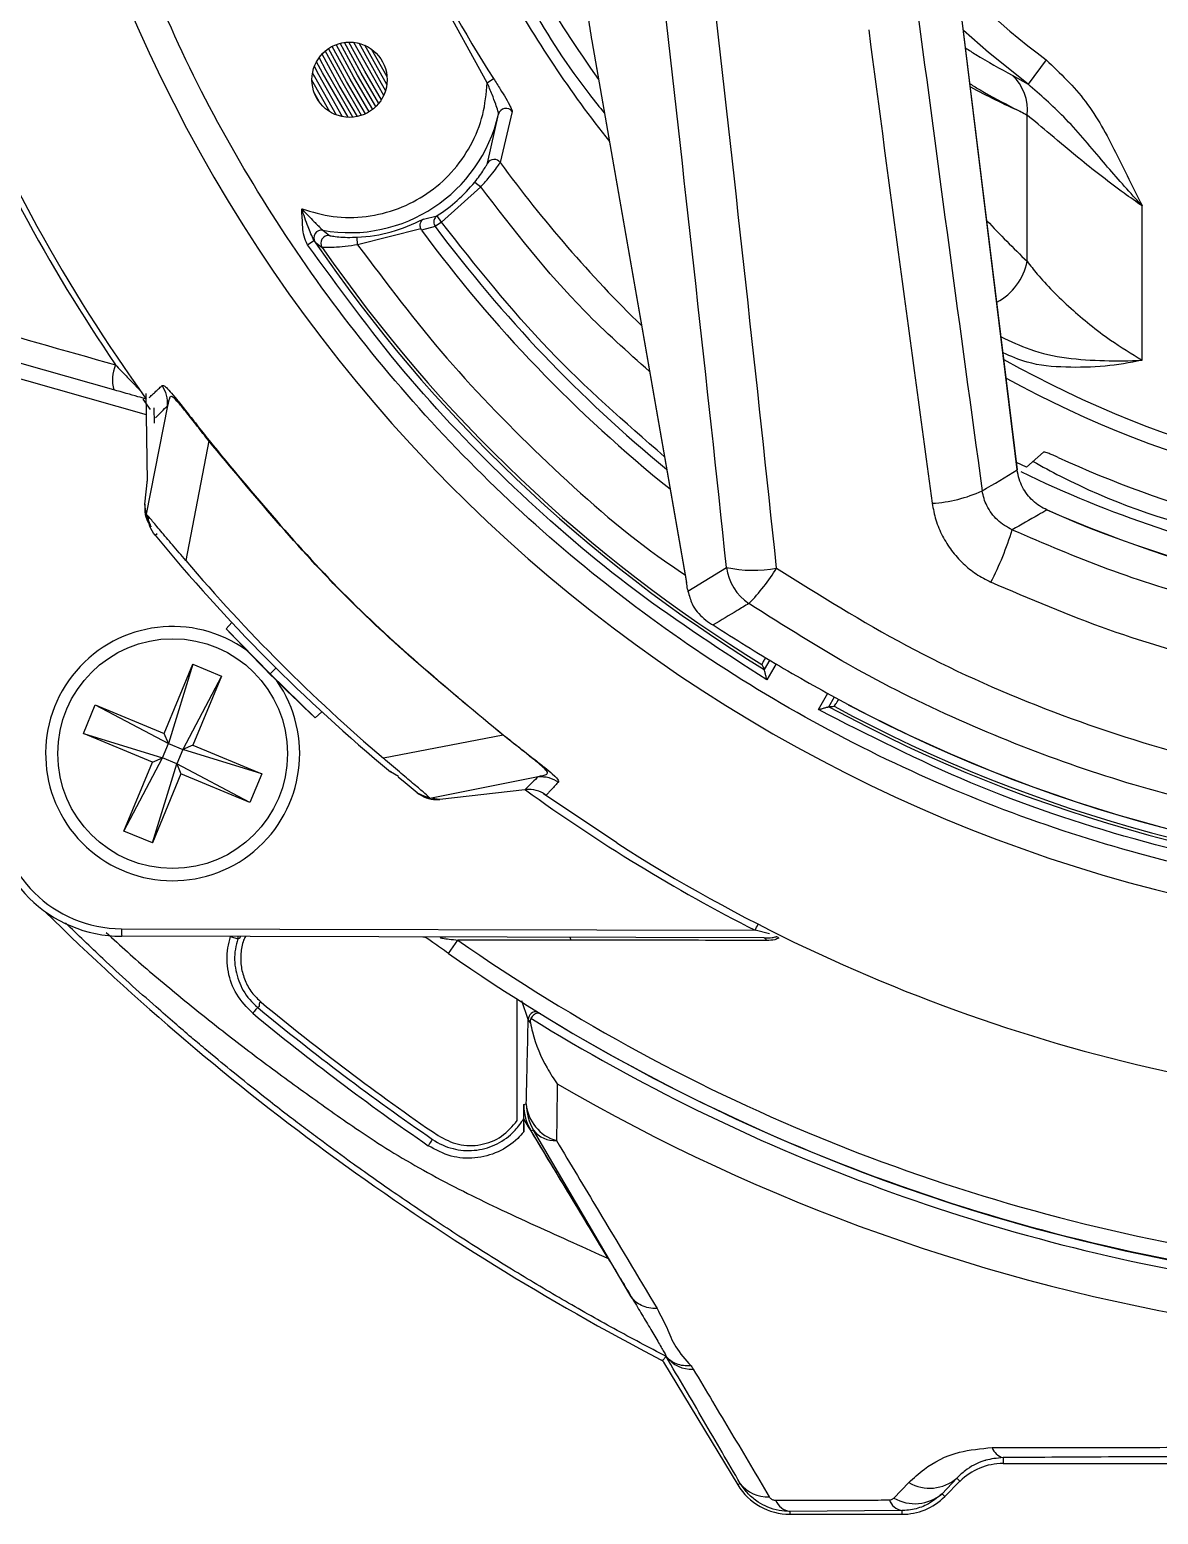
# Model space of a CAD drawing. Extents: x 6 to 134, y 3 to 97.
# Drawn here: x 125.885 to 128.106, y 37.375 to 40.295 of the extents above; entities that cross this region are included whole.
import ezdxf

# ---------------------------------------------------------------- set-up
doc = ezdxf.new("R2010")
doc.units = 0
doc.header["$MEASUREMENT"] = 0
doc.layers.add('OBJECT', color=7, linetype='CONTINUOUS')

msp = doc.modelspace()

# ---------------------------------------------------------------- linework, layer by layer
at = {"layer": 'OBJECT'}
for p, q in [((126.785, 40.1907), (126.6255, 40.4809)), ((127.828, 39.429), (127.7142, 40.356)), ((127.8284, 39.4291), (127.7146, 40.3561)), ((126.991, 40.2732), (127.1772, 39.2075)), ((126.991, 40.2727), (126.991, 40.2732)), ((126.991, 40.2727), (127.1772, 39.2069)), ((126.588, 40.2022), (126.5571, 40.2568)), ((127.8851, 40.2354), (127.8492, 40.1876)), ((126.4752, 40.1336), (126.4402, 40.1954)), ((126.785, 40.1907), (126.7975, 40.1988)), ((127.8182, 40.2053), (127.8492, 40.1876)), ((126.4551, 40.1521), (126.4457, 40.1686)), ((126.7859, 40.0327), (126.8073, 40.1288)), ((126.8342, 40.1339), (126.8107, 40.0338)), ((127.8473, 39.8393), (127.8473, 40.1269)), ((126.7722, 39.9856), (126.6949, 39.9165)), ((126.7606, 39.9951), (126.7722, 39.9856)), ((128.0739, 39.6447), (128.0739, 39.9482)), ((126.6595, 39.9225), (126.6868, 39.9291)), ((126.6949, 39.9165), (126.6868, 39.9291)), ((126.4616, 39.9004), (126.4746, 39.8901)), ((126.6543, 39.9031), (126.5301, 39.8718)), ((126.6558, 39.9007), (126.6543, 39.9031)), ((126.6829, 39.9076), (126.6558, 39.9007)), ((126.6949, 39.9165), (126.6829, 39.9076)), ((126.4317, 39.872), (126.4441, 39.8804)), ((126.4466, 39.8772), (126.4604, 39.8667)), ((126.5301, 39.8718), (126.5293, 39.8868)), ((126.0503, 39.5865), (125.1798, 39.8324)), ((126.1148, 39.5375), (125.8086, 39.6241)), ((126.1075, 39.568), (126.122, 39.548)), ((126.1167, 39.4068), (126.1141, 39.5795)), ((126.1561, 39.5553), (126.1137, 39.3422)), ((126.1294, 39.5512), (126.1298, 39.5212)), ((126.2372, 39.4863), (126.1919, 39.2507)), ((127.8461, 39.4344), (127.8798, 39.464)), ((127.8461, 39.4344), (127.8266, 39.4439)), ((127.828, 39.429), (127.8284, 39.4291)), ((126.1111, 39.3616), (126.1167, 39.4105)), ((126.1137, 39.3422), (126.1111, 39.3616)), ((126.1314, 39.3006), (126.1356, 39.304)), ((127.1801, 39.1903), (127.2559, 39.237)), ((127.1772, 39.2069), (127.1772, 39.2075)), ((127.1794, 39.1947), (127.1801, 39.1903)), ((126.2828, 39.1286), (126.2715, 39.1166)), ((126.358, 39.0279), (126.2715, 39.1166)), ((126.1496, 38.9109), (126.2059, 39.0467)), ((126.2059, 39.0467), (126.1578, 38.891)), ((126.2059, 39.0467), (126.2622, 39.0233)), ((127.3409, 39.0552), (127.3302, 39.0367)), ((127.3536, 39.0473), (127.3355, 39.0159)), ((126.2622, 39.0233), (126.186, 38.8793)), ((126.2622, 39.0233), (126.2059, 38.8875)), ((126.3696, 39.0395), (126.358, 39.0279)), ((126.4468, 38.9414), (126.358, 39.0279)), ((127.3302, 39.0367), (127.3302, 39.0367)), ((127.4366, 38.9575), (127.4554, 38.99)), ((125.9904, 38.9108), (126.0138, 38.9672)), ((126.0138, 38.9672), (126.1496, 38.9109)), ((126.0138, 38.9672), (126.1578, 38.891)), ((127.4573, 38.9633), (127.4685, 38.9827)), ((127.4573, 38.9633), (127.4573, 38.9633)), ((126.4468, 38.9414), (126.4595, 38.9534)), ((125.9904, 38.9108), (126.1461, 38.8628)), ((126.1262, 38.8545), (125.9904, 38.9108)), ((126.1578, 38.891), (126.1496, 38.9109)), ((126.8164, 38.9071), (126.5808, 38.8618)), ((126.8164, 38.9071), (126.8169, 38.9076)), ((126.1461, 38.8628), (126.1578, 38.891)), ((126.1578, 38.891), (126.186, 38.8793)), ((126.186, 38.8793), (126.1743, 38.8511)), ((126.2059, 38.8875), (126.186, 38.8793)), ((126.3417, 38.8312), (126.186, 38.8793)), ((126.2059, 38.8875), (126.3417, 38.8312)), ((126.0699, 38.7187), (126.1461, 38.8628)), ((126.0699, 38.7187), (126.1262, 38.8545)), ((126.1262, 38.8545), (126.1461, 38.8628)), ((126.1262, 38.6954), (126.1743, 38.8511)), ((126.1743, 38.8511), (126.1461, 38.8628)), ((126.1743, 38.8511), (126.1825, 38.8312)), ((126.3183, 38.7749), (126.1743, 38.8511)), ((126.1825, 38.8312), (126.1262, 38.6954)), ((126.3183, 38.7749), (126.1825, 38.8312)), ((126.3417, 38.8312), (126.3183, 38.7749)), ((126.5946, 38.835), (126.5961, 38.8368)), ((126.6105, 38.8258), (126.5946, 38.835)), ((126.6723, 38.7836), (126.8854, 38.826)), ((126.8854, 38.826), (126.8854, 38.826)), ((126.6917, 38.781), (126.6723, 38.7836)), ((126.8594, 38.8001), (126.6917, 38.781)), ((127.0399, 38.6955), (126.896, 38.7922)), ((126.1262, 38.6954), (126.0699, 38.7187)), ((126.0657, 38.5266), (127.3122, 38.5235)), ((127.3406, 38.5163), (127.3122, 38.5235)), ((127.3298, 38.5086), (126.0659, 38.5118)), ((126.2799, 38.5111), (126.2786, 38.5112)), ((126.2799, 38.5111), (126.2942, 38.5065)), ((126.2993, 38.5112), (126.2986, 38.5086)), ((126.7089, 38.478), (126.7273, 38.5043)), ((126.95, 38.504), (126.9483, 38.5096)), ((126.8443, 38.1493), (126.8443, 38.3878)), ((126.8657, 38.3483), (126.8535, 38.3847)), ((126.87, 38.3415), (126.8657, 38.3483)), ((126.8569, 38.1807), (126.862, 38.1821)), ((126.8569, 38.1268), (126.8569, 38.1807)), ((126.8764, 38.1304), (126.8713, 38.1289)), ((127.023, 37.8783), (126.8713, 38.1289)), ((127.0685, 37.8029), (126.8764, 38.1304)), ((127.1322, 37.6738), (127.2781, 37.4327)), ((127.1375, 37.6851), (127.1374, 37.685)), ((127.8, 37.4863), (127.8, 37.4748)), ((127.8, 37.4748), (128.1882, 37.4748)), ((127.283, 37.4356), (127.2781, 37.4327)), ((127.5852, 37.4068), (127.6145, 37.4371)), ((127.7091, 37.4458), (127.6801, 37.4154)), ((127.6855, 37.41), (127.7152, 37.4397)), ((127.7091, 37.4458), (127.7152, 37.4397)), ((127.6801, 37.4154), (127.6855, 37.41)), ((127.6006, 37.3823), (127.3808, 37.3804)), ((127.3808, 37.3804), (127.3808, 37.3748)), ((127.6006, 37.3823), (127.6006, 37.3748)), ((127.3808, 37.3748), (127.6006, 37.3748))]:
    msp.add_line(p, q, dxfattribs=at)
at = {"layer": 'OBJECT', "flags": 128}
for points in [[(126.5661, 40.1437), (126.53, 40.2055), (126.4956, 40.2681)], [(126.5718, 40.15), (126.5371, 40.2095), (126.5041, 40.2698)], [(126.5768, 40.1571), (126.544, 40.2134), (126.5127, 40.2705)], [(126.5816, 40.1658), (126.5703, 40.185), (126.5226, 40.27)], [(126.5852, 40.1756), (126.5773, 40.1891), (126.5329, 40.2681)], [(127.8492, 40.1876), (127.7713, 40.2499), (127.7223, 40.2931)], [(126.5207, 40.1228), (126.4684, 40.2141), (126.4544, 40.24)], [(126.5296, 40.1241), (126.494, 40.1851), (126.4601, 40.2469)], [(126.538, 40.1264), (126.5014, 40.1893), (126.4664, 40.253)], [(126.5455, 40.1294), (126.5083, 40.1932), (126.4728, 40.2578)], [(126.5529, 40.1334), (126.5155, 40.1973), (126.48, 40.2621)], [(126.5597, 40.1382), (126.5228, 40.2014), (126.4876, 40.2656)], [(126.5876, 40.1872), (126.5841, 40.1931), (126.544, 40.2642)], [(126.4886, 40.1271), (126.4461, 40.2019), (126.4415, 40.2103)], [(126.5006, 40.1238), (126.4537, 40.206), (126.4449, 40.2223)], [(126.5112, 40.1226), (126.4611, 40.2101), (126.4493, 40.232)], [(126.6472, 38.7939), (126.6233, 38.8133), (126.6096, 38.8247)], [(126.2942, 38.5065), (126.2948, 38.5097), (126.2949, 38.5112)], [(127.1374, 37.685), (127.1301, 37.6772), (127.1299, 37.677)]]:
    msp.add_lwpolyline(points, dxfattribs=at)
at = {"layer": 'OBJECT'}
for centre, radius in [((126.5142, 40.1965), 0.074), ((126.1661, 38.871), 0.226)]:
    msp.add_circle(centre, radius, dxfattribs=at)
for centre, radius, start, end in [((128.8466, 41.5165), 1.6018, 207.069, 233.1104), ((128.8466, 41.5165), 3.0068, 199.6027, 266.1975), ((128.8466, 41.5165), 2.4363, 205.1561, 212.7431), ((128.8466, 41.5165), 2.3227, 209.1742, 218.37), ((128.8466, 41.5165), 2.2663, 209.9739, 215.6145), ((128.8406, 41.5323), 3.36, 202.0262, 215.7677), ((128.8406, 41.5323), 3.3711, 202.2246, 214.2407), ((127.7572, 40.138), 0.0908, 352.9658, 47.8323), ((126.5142, 40.1965), 0.3008, 259.9202, 346.9959), ((126.8219, 40.1251), 0.0151, 35.4445, 165.8619), ((126.7987, 40.0248), 0.015, 36.4433, 148.2679), ((128.8466, 41.5165), 2.5186, 216.0659, 225.7382), ((126.5142, 40.1965), 0.3182, 302.8321, 320.735), ((126.5142, 40.1965), 0.3101, 272.7893, 297.9305), ((126.459, 39.8856), 0.015, 80.0239, 214.2268), ((126.4727, 39.8752), 0.015, 82.7284, 214.5594), ((128.8466, 41.5165), 2.7223, 216.4098, 231.3094), ((128.8466, 41.5165), 2.6963, 216.6338, 230.6807), ((128.8466, 41.5165), 2.9067, 214.2537, 238.5533), ((128.8466, 41.5165), 2.901, 214.6589, 238.3816), ((127.734, 39.861), 0.1154, 297.8574, 349.1829), ((126.1217, 39.606), 0.0741, 156.5759, 195.3118), ((128.8466, 41.5165), 2.1425, 240.8117, 299.1554), ((128.8466, 41.5165), 2.1724, 241.3863, 298.5815), ((128.8466, 41.5165), 2.2663, 245.5443, 254.5252), ((128.8466, 41.5165), 2.3227, 244.1813, 258.4514), ((127.6438, 39.6415), 0.2786, 273.4645, 294.4556), ((128.8461, 41.517), 2.3696, 246.1107, 293.8893), ((128.8461, 41.517), 2.3693, 246.1107, 293.8893), ((127.1964, 39.5037), 0.6508, 332.9786, 342.8135), ((128.8406, 41.5323), 3.51, 219.4808, 230.2163), ((128.8466, 41.5165), 3.4902, 220.4808, 229.5192), ((127.3078, 39.4862), 0.2545, 258.2405, 280.5611), ((127.3559, 39.25), 0.1008, 187.4099, 236.2556), ((127.021, 39.4404), 0.3911, 315.4921, 328.4973), ((126.1661, 38.871), 0.25, 54.3437, 34.9014), ((128.8466, 41.5165), 3.52, 222.9828, 227.0172), ((128.8466, 41.5165), 2.9067, 241.4467, 294.6952), ((128.8466, 41.5165), 2.901, 241.6184, 294.5249), ((128.8461, 41.517), 2.8855, 242.0886, 297.9114), ((128.8461, 41.517), 2.8851, 242.0886, 297.9114), ((128.8408, 41.5325), 3.375, 234.0652, 243.0691), ((126.0665, 38.7718), 0.26, 180.8575, 269.8575), ((126.0663, 38.7716), 0.245, 180.8575, 269.8575), ((128.8466, 41.5165), 3.35, 237.3612, 266.4858), ((129.4373, 42.1288), 5.014, 225.3694, 242.5581), ((126.3647, 38.5222), 0.299, 179.1536, 181.9931), ((126.0773, 39.1528), 1.386, 332.9971, 333.5517), ((126.6585, 38.4953), 0.015, 54.302, 89.8575), ((128.8406, 41.5323), 3.6926, 235.0879, 261.1341), ((127.3283, 38.5023), 0.00651, 11.779, 77.1503), ((127.3478, 38.4946), 0.0174, 51.7406, 69.8606), ((128.8406, 41.5323), 3.7247, 235.0879, 261.0804), ((129.4373, 42.1288), 4.8733, 230.4385, 235.5095), ((129.4373, 42.1288), 4.861, 230.4273, 235.5617), ((129.4373, 42.1288), 4.8883, 230.4386, 235.5094), ((126.8808, 38.3482), 0.015, 76.8947, 179.9044), ((128.8473, 41.5388), 3.7511, 238.2098, 260.9632), ((128.8473, 41.5388), 3.7337, 238.8331, 260.9913), ((128.8473, 41.5388), 3.8351, 239.8814, 260.8304), ((126.9439, 38.1889), 0.0823, 184.7473, 254.0643), ((126.962, 38.1821), 0.1, 180.0049, 211.1851), ((126.918, 38.162), 0.0523, 217.293, 273.6537), ((127.1862, 37.721), 0.0606, 216.4514, 273.9735), ((127.8071, 37.5152), 0.0297, 197.6469, 256.2221), ((127.8, 37.3548), 0.12, 90, 135), ((127.3349, 37.4736), 0.0643, 216.2037, 274.6746), ((127.6556, 37.509), 0.0828, 240.2821, 310.2256), ((127.3808, 37.4948), 0.12, 211.19, 270), ((127.6265, 37.4787), 0.083, 240.1206, 310.2186), ((127.6006, 37.4948), 0.12, 270, 315), ((127.3869, 37.4173), 0.0374, 203.422, 260.5705), ((127.6072, 37.4147), 0.033, 200.6142, 258.5541)]:
    msp.add_arc(centre, radius, start, end, dxfattribs=at)
for centre, major_axis, ratio, start_param, end_param in [((124.8587, 41.5049), (-2.1536, 17.275), 0.121842, 4.565556, 4.630005), ((124.9572, 41.517), (-2.1532, 17.375), 0.121162, 4.565731, 4.630179), ((129.617, 41.5291), (-2.1536, 17.275), 0.121842, 1.624136, 1.679863), ((127.0236, 40.4628), (-0.0611, 0.4899), 0.121842, 1.844586, 1.952845), ((129.5185, 41.517), (-2.1532, 17.375), 0.121162, 1.626169, 1.680037), ((128.5027, 41.5165), (1.5813, 0), 0.964711, 4.206103, 4.276697), ((128.6336, 41.5165), (1.6185, 0), 0.982242, 4.196653, 4.205118), ((129.5844, 41.5165), (2.4576, 0), 0.964711, 3.880809, 3.927407), ((123.0526, 40.8056), (6.3338, 0.7777), 0.437652, 5.494762, 5.511116), ((127.1432, 39.0102), (-0.0636, 0.5099), 0.121842, 5.067389, 5.094438), ((131.9172, 39.7437), (4.6065, -2.6595), 0.745432, 3.961915, 3.96411), ((125.776, 43.2893), (4.6065, -2.6595), 0.745432, 5.460668, 5.462863), ((126.9569, 38.1807), (-0.0963, -0.0269), 0.999836, 6.011044, 6.555327)]:
    msp.add_ellipse(centre, major_axis=major_axis, ratio=ratio, start_param=start_param, end_param=end_param, dxfattribs=at)
for points, knots in [([(128.6444, 38.5762), (128.554, 38.5849), (128.3718, 38.6023), (128.1009, 38.661), (127.8318, 38.7446), (127.5683, 38.8558), (127.3143, 38.9934), (127.0741, 39.156), (126.851, 39.3413), (126.648, 39.5469), (126.4677, 39.7688), (126.3124, 40.0039), (126.1805, 40.2477), (126.1129, 40.4179), (126.0794, 40.5023)], [0, 0, 0, 0, 0.080292, 0.161895, 0.244722, 0.329339, 0.414466, 0.5, 0.585539, 0.670666, 0.755278, 0.83811, 0.919711, 1, 1, 1, 1]), ([(126.8489, 40.3843), (126.8562, 40.3705), (126.8962, 40.2945), (126.9522, 40.2092), (127.0061, 40.1426), (127.0158, 40.1306)], [0, 0, 0, 0, 0.153616, 0.848057, 1, 1, 1, 1]), ([(127.7265, 40.2589), (127.7331, 40.2546), (127.7634, 40.2348), (127.7941, 40.2182), (127.8182, 40.2053)], [0, 0, 0, 0, 0.215984, 1, 1, 1, 1]), ([(127.8851, 40.2354), (127.9124, 40.2094), (127.9678, 40.1564), (128.0224, 40.0535), (128.0563, 39.9835), (128.0738, 39.9484), (128.0739, 39.9482)], [0, 0, 0, 0, 0.324519, 0.659805, 0.9981, 1, 1, 1, 1]), ([(126.4201, 39.9426), (126.4405, 39.9366), (126.4818, 39.9244), (126.5473, 39.9253), (126.6106, 39.9407), (126.6679, 39.9705), (126.7168, 40.0129), (126.7543, 40.066), (126.7792, 40.1267), (126.7831, 40.1696), (126.785, 40.1907)], [0, 0, 0, 0, 0.123212, 0.25, 0.376788, 0.5, 0.623212, 0.75, 0.876788, 1, 1, 1, 1]), ([(126.8073, 40.1288), (126.8073, 40.1296), (126.8072, 40.1311), (126.8056, 40.1374), (126.8015, 40.1496), (126.7942, 40.1687), (126.7882, 40.183), (126.785, 40.1907)], [0, 0, 0, 0, 0.0838423, 0.1762833, 0.3959498, 0.6703908, 1, 1, 1, 1]), ([(126.7975, 40.1988), (126.8019, 40.1919), (126.8103, 40.1787), (126.822, 40.1595), (126.8298, 40.1455), (126.8337, 40.1369), (126.834, 40.1349), (126.8342, 40.1339)], [0, 0, 0, 0, 0.263721, 0.49995, 0.749358, 0.878444, 1, 1, 1, 1]), ([(127.7352, 40.1883), (127.7418, 40.1843), (127.7706, 40.167), (127.8035, 40.1496), (127.8303, 40.136), (127.8348, 40.1338), (127.8354, 40.1335)], [0, 0, 0, 0, 0.197982, 0.867547, 0.982921, 1, 1, 1, 1]), ([(128.0739, 39.9482), (128.0737, 39.9483), (128.0727, 39.9494), (128.0682, 39.9544), (128.0411, 39.9843), (127.9902, 40.0421), (127.925, 40.1217), (127.8732, 40.1668), (127.8492, 40.1876)], [0, 0, 0, 0, 0.002191, 0.013463, 0.059638, 0.364667, 0.706177, 1, 1, 1, 1]), ([(128.0739, 39.9482), (128.0619, 39.9566), (128.0203, 39.9857), (127.9573, 40.0346), (127.8908, 40.0912), (127.8617, 40.1151), (127.8473, 40.1269)], [0, 0, 0, 0, 0.130798, 0.454343, 0.731133, 1, 1, 1, 1]), ([(126.7606, 39.9951), (126.7639, 39.9993), (126.7706, 40.0078), (126.7785, 40.0195), (126.7841, 40.029), (126.7853, 40.0315), (126.7859, 40.0327)], [0, 0, 0, 0, 0.24542, 0.493404, 0.744954, 1, 1, 1, 1]), ([(126.7722, 39.9856), (126.7771, 39.9911), (126.787, 40.0021), (126.7993, 40.0175), (126.808, 40.0294), (126.8099, 40.0324), (126.8107, 40.0338)], [0, 0, 0, 0, 0.250073, 0.500204, 0.76641, 1, 1, 1, 1]), ([(127.1046, 39.6225), (127.0609, 39.6615), (126.938, 39.771), (126.8372, 39.9015), (126.7722, 39.9856)], [0, 0, 0, 0, 0.355359, 1, 1, 1, 1]), ([(126.4201, 39.9426), (126.4284, 39.9339), (126.4392, 39.9226), (126.4512, 39.9104), (126.4566, 39.905), (126.4604, 39.9013), (126.4612, 39.9007), (126.4616, 39.9004)], [0, 0, 0, 0, 0.498602, 0.652225, 0.784215, 0.897963, 1, 1, 1, 1]), ([(126.4441, 39.8804), (126.4401, 39.8892), (126.4315, 39.9087), (126.4241, 39.9306), (126.4201, 39.9426)], [0, 0, 0, 0, 0.453168, 1, 1, 1, 1]), ([(126.4317, 39.872), (126.429, 39.8774), (126.4236, 39.8884), (126.4216, 39.9127), (126.4207, 39.9306), (126.4201, 39.9426)], [0, 0, 0, 0, 0.2503944, 0.5002407, 1, 1, 1, 1]), ([(126.6595, 39.9225), (126.6582, 39.9216), (126.6558, 39.9199), (126.6536, 39.9161), (126.6527, 39.9123), (126.6527, 39.9091), (126.6531, 39.906), (126.6539, 39.9041), (126.6543, 39.9031)], [0, 0, 0, 0, 0.2497502, 0.4994869, 0.6405633, 0.7693883, 0.8881974, 1, 1, 1, 1]), ([(126.6868, 39.9291), (126.6856, 39.9283), (126.6835, 39.9266), (126.6814, 39.9233), (126.6802, 39.9199), (126.68, 39.9176), (126.68, 39.9165)], [0, 0, 0, 0, 0.281769, 0.54231, 0.781678, 1, 1, 1, 1]), ([(126.4746, 39.8901), (126.475, 39.89), (126.4758, 39.8897), (126.4814, 39.8887), (126.4926, 39.8873), (126.51, 39.8862), (126.5229, 39.8866), (126.5293, 39.8868)], [0, 0, 0, 0, 0.12294, 0.250709, 0.499993, 0.749771, 1, 1, 1, 1]), ([(126.68, 39.9165), (126.6801, 39.9149), (126.6804, 39.9117), (126.6821, 39.909), (126.6829, 39.9076)], [0, 0, 0, 0, 0.4991366, 1, 1, 1, 1]), ([(127.1339, 39.4549), (127.056, 39.5229), (126.8953, 39.6631), (126.763, 39.8304), (126.6949, 39.9165)], [0, 0, 0, 0, 0.484831, 1, 1, 1, 1]), ([(125.182, 39.8837), (125.2197, 39.873), (125.4082, 39.8194), (125.6985, 39.7367), (125.9519, 39.6645), (126.0538, 39.6355)], [0, 0, 0, 0, 0.130061, 0.650321, 1, 1, 1, 1]), ([(127.3355, 39.0159), (127.2479, 39.0726), (127.0723, 39.1862), (126.8341, 39.3917), (126.616, 39.6184), (126.493, 39.7876), (126.4317, 39.872)], [0, 0, 0, 0, 0.249278, 0.5, 0.750722, 1, 1, 1, 1]), ([(126.4466, 39.8772), (126.4464, 39.8774), (126.446, 39.8778), (126.4447, 39.8795), (126.4441, 39.8804)], [0, 0, 0, 0, 0.493473, 1, 1, 1, 1]), ([(126.5301, 39.8718), (126.5218, 39.8705), (126.5052, 39.868), (126.4828, 39.8664), (126.4685, 39.8662), (126.4617, 39.8664), (126.4608, 39.8666), (126.4604, 39.8667)], [0, 0, 0, 0, 0.250202, 0.499864, 0.749127, 0.878116, 1, 1, 1, 1]), ([(126.5301, 39.8718), (126.587, 39.7962), (126.701, 39.6445), (126.9013, 39.4419), (127.0598, 39.3003), (127.1564, 39.235), (127.1744, 39.2228)], [0, 0, 0, 0, 0.308707, 0.618967, 0.929227, 1, 1, 1, 1]), ([(127.8473, 39.8393), (127.8537, 39.8311), (127.8756, 39.8029), (127.9291, 39.7485), (128.0016, 39.6892), (128.0528, 39.6577), (128.0739, 39.6447)], [0, 0, 0, 0, 0.139376, 0.476221, 0.783717, 1, 1, 1, 1]), ([(127.7962, 39.691), (127.8149, 39.6821), (127.8782, 39.6519), (127.9748, 39.6431), (128.0489, 39.6434), (128.0736, 39.6447), (128.0739, 39.6447)], [0, 0, 0, 0, 0.2181887, 0.7401495, 0.9975472, 1, 1, 1, 1]), ([(128.0739, 39.6447), (128.0737, 39.6447), (128.0495, 39.6396), (127.9996, 39.6314), (127.9239, 39.6298), (127.8547, 39.6354), (127.8156, 39.6526), (127.8001, 39.6595)], [0, 0, 0, 0, 0.00238, 0.265375, 0.542175, 0.818508, 1, 1, 1, 1]), ([(126.0538, 39.6355), (126.0607, 39.6283), (126.0707, 39.6178), (126.0828, 39.6053), (126.0894, 39.5985), (126.0939, 39.5939), (126.0969, 39.5908), (126.0991, 39.5885), (126.1006, 39.587), (126.1016, 39.5861), (126.1019, 39.5857), (126.102, 39.5856), (126.102, 39.5856)], [0, 0, 0, 0, 0.413759, 0.60004, 0.726739, 0.813254, 0.872706, 0.913967, 0.957169, 0.974585, 0.992204, 1, 1, 1, 1]), ([(126.1143, 39.5684), (126.109, 39.5699), (126.0903, 39.5751), (126.0669, 39.5818), (126.0503, 39.5865)], [0, 0, 0, 0, 0.2882693, 1, 1, 1, 1]), ([(126.1201, 39.5715), (126.1201, 39.5715), (126.1204, 39.5718), (126.1222, 39.5735), (126.1258, 39.5768), (126.1312, 39.5818), (126.1377, 39.5879), (126.1428, 39.5927), (126.1452, 39.595)], [0, 0, 0, 0, 0.02813, 0.222507, 0.416872, 0.635074, 0.82945, 1, 1, 1, 1]), ([(126.1452, 39.595), (126.1458, 39.5953), (126.1471, 39.5959), (126.1513, 39.5934), (126.1593, 39.5855), (126.173, 39.5692), (126.1912, 39.5463), (126.2133, 39.5181), (126.2296, 39.4972), (126.2377, 39.4867)], [0, 0, 0, 0, 0.175155, 0.335953, 0.499736, 0.628069, 0.749937, 0.875049, 1, 1, 1, 1]), ([(126.1561, 39.5553), (126.1561, 39.5624), (126.1559, 39.5766), (126.1488, 39.5889), (126.1452, 39.595)], [0, 0, 0, 0, 0.500003, 1, 1, 1, 1]), ([(126.2372, 39.4863), (126.2295, 39.4961), (126.2142, 39.5158), (126.1934, 39.5422), (126.1768, 39.5624), (126.1659, 39.5738), (126.1612, 39.5741), (126.1591, 39.5682), (126.1577, 39.5624), (126.1567, 39.5581), (126.1563, 39.5562), (126.1561, 39.5553)], [0, 0, 0, 0, 0.123067, 0.246585, 0.369053, 0.491537, 0.630311, 0.772463, 0.899411, 0.955665, 1, 1, 1, 1]), ([(126.1321, 39.5312), (126.133, 39.5321), (126.1352, 39.5343), (126.1484, 39.5476), (126.1561, 39.5553)], [0, 0, 0, 0, 0.415889, 1, 1, 1, 1]), ([(126.2372, 39.4863), (126.2373, 39.4864), (126.2376, 39.4866), (126.2377, 39.4867), (126.2377, 39.4867)], [0, 0, 0, 0, 0.499996, 1, 1, 1, 1]), ([(126.8164, 38.9071), (126.7109, 38.9946), (126.4998, 39.1696), (126.3248, 39.3807), (126.2372, 39.4863)], [0, 0, 0, 0, 0.4997785, 1, 1, 1, 1]), ([(126.2377, 39.4867), (126.3253, 39.3812), (126.5003, 39.1702), (126.7113, 38.9951), (126.8169, 38.9076)], [0, 0, 0, 0, 0.500003, 1, 1, 1, 1]), ([(127.9084, 39.4536), (127.9067, 39.4543), (127.9019, 39.4565), (127.8943, 39.4597), (127.8868, 39.4625), (127.8815, 39.4642), (127.8804, 39.4641), (127.8798, 39.464)], [0, 0, 0, 0, 0.119375, 0.340233, 0.560698, 0.78033, 1, 1, 1, 1]), ([(127.8865, 39.3504), (127.8816, 39.3528), (127.8715, 39.3578), (127.8584, 39.3683), (127.8471, 39.3807), (127.838, 39.3951), (127.8311, 39.4114), (127.829, 39.4231), (127.828, 39.429)], [0, 0, 0, 0, 0.160966, 0.326606, 0.487302, 0.652756, 0.823513, 1, 1, 1, 1]), ([(127.859, 39.4457), (127.8769, 39.4359), (127.9907, 39.3739), (128.1395, 39.3208), (128.2723, 39.2945), (128.2979, 39.2894)], [0, 0, 0, 0, 0.130941, 0.832249, 1, 1, 1, 1]), ([(127.6606, 39.3634), (127.6626, 39.3524), (127.6668, 39.3301), (127.6801, 39.2988), (127.6982, 39.2697), (127.7207, 39.2447), (127.7468, 39.2234), (127.7663, 39.2132), (127.7762, 39.208)], [0, 0, 0, 0, 0.166073, 0.33698, 0.503046, 0.673897, 0.834779, 1, 1, 1, 1]), ([(127.8182, 39.3114), (127.813, 39.314), (127.8025, 39.3193), (127.7888, 39.3303), (127.777, 39.3435), (127.7683, 39.3578), (127.7621, 39.3727), (127.7601, 39.3828), (127.7591, 39.3879)], [0, 0, 0, 0, 0.171612, 0.348158, 0.519786, 0.696551, 0.84646, 1, 1, 1, 1]), ([(126.1111, 39.3616), (126.111, 39.3548), (126.1108, 39.3413), (126.1172, 39.3262), (126.1226, 39.319), (126.124, 39.3171)], [0, 0, 0, 0, 0.425022, 0.850044, 1, 1, 1, 1]), ([(126.1919, 39.2507), (126.1831, 39.2611), (126.1653, 39.2819), (126.1416, 39.3102), (126.124, 39.331), (126.1152, 39.3411), (126.1141, 39.3419), (126.1137, 39.3422)], [0, 0, 0, 0, 0.217936, 0.435233, 0.661573, 0.868603, 1, 1, 1, 1]), ([(126.1137, 39.3422), (126.1146, 39.3394), (126.1165, 39.3339), (126.1193, 39.3271), (126.1215, 39.3223), (126.1223, 39.3207), (126.1225, 39.3202)], [0, 0, 0, 0, 0.293625, 0.576953, 0.867432, 1, 1, 1, 1]), ([(126.1314, 39.3006), (126.1276, 39.3062), (126.1199, 39.3175), (126.1185, 39.331), (126.1178, 39.3378)], [0, 0, 0, 0, 0.500404, 1, 1, 1, 1]), ([(127.8865, 39.3504), (127.8809, 39.3471), (127.8581, 39.334), (127.8354, 39.3211), (127.8182, 39.3114)], [0, 0, 0, 0, 0.247158, 1, 1, 1, 1]), ([(127.8182, 39.3114), (127.8802, 39.2847), (128.0047, 39.2313), (128.2008, 39.1703), (128.4032, 39.1242), (128.6086, 39.0958), (128.8142, 39.0847), (129.0195, 39.0905), (129.2261, 39.1136), (129.4395, 39.1564), (129.6576, 39.2194), (129.8017, 39.2806), (129.874, 39.3114)], [0, 0, 0, 0, 0.095577, 0.191815, 0.290141, 0.38919, 0.484768, 0.581013, 0.679359, 0.77843, 0.888705, 1, 1, 1, 1]), ([(127.3545, 39.236), (127.4385, 39.1832), (127.6068, 39.0775), (127.8796, 38.9554), (128.1633, 38.8619), (128.4565, 38.8021), (128.7545, 38.7749), (129.0527, 38.781), (129.3468, 38.821), (129.6336, 38.8926), (129.895, 38.9897), (130.1308, 39.1043), (130.2688, 39.1921), (130.3378, 39.236)], [0, 0, 0, 0, 0.094108, 0.188508, 0.282606, 0.376776, 0.471253, 0.56542, 0.658464, 0.751806, 0.844857, 0.922428, 1, 1, 1, 1]), ([(127.1801, 39.1903), (127.1825, 39.1818), (127.1885, 39.1602), (127.2063, 39.1398), (127.222, 39.1284), (127.2284, 39.1247), (127.2294, 39.1242), (127.2295, 39.1241)], [0, 0, 0, 0, 0.291275, 0.731777, 0.961023, 0.995992, 1, 1, 1, 1]), ([(129.916, 39.208), (129.8516, 39.1802), (129.7228, 39.1245), (129.5197, 39.0607), (129.3103, 39.0126), (129.0974, 38.9826), (128.8848, 38.9707), (128.6719, 38.9762), (128.4581, 38.9997), (128.2352, 39.044), (128.0056, 39.11), (127.8529, 39.1752), (127.7762, 39.208)], [0, 0, 0, 0, 0.095398, 0.1907956, 0.2889546, 0.3871132, 0.4825164, 0.5779195, 0.6761072, 0.7742954, 0.8866036, 1, 1, 1, 1]), ([(127.2999, 39.1662), (127.2922, 39.1616), (127.2687, 39.1475), (127.2453, 39.1335), (127.2295, 39.1241)], [0, 0, 0, 0, 0.328344, 1, 1, 1, 1]), ([(130.3923, 39.1662), (130.3279, 39.1252), (130.1987, 39.043), (129.9911, 38.9395), (129.7735, 38.8514), (129.5495, 38.7826), (129.322, 38.7331), (129.0915, 38.7028), (128.8565, 38.6918), (128.6227, 38.7009), (128.3931, 38.7293), (128.1681, 38.7762), (127.9451, 38.8422), (127.7241, 38.929), (127.5068, 39.035), (127.369, 39.1224), (127.2999, 39.1662)], [0, 0, 0, 0, 0.069874, 0.140224, 0.21209, 0.284485, 0.354361, 0.42473, 0.496663, 0.569139, 0.63829, 0.70792, 0.779053, 0.850702, 0.925062, 1, 1, 1, 1]), ([(127.2295, 39.1241), (127.2726, 39.0968), (127.3592, 39.0418), (127.45, 38.9924), (127.4956, 38.9675)], [0, 0, 0, 0, 0.497922, 1, 1, 1, 1]), ([(127.3327, 39.0602), (127.3316, 39.0582), (127.3283, 39.052), (127.326, 39.0474), (127.3258, 39.0465), (127.3257, 39.0461)], [0, 0, 0, 0, 0.234939, 0.712133, 1, 1, 1, 1]), ([(127.3355, 39.0159), (127.3349, 39.0182), (127.3337, 39.0228), (127.3323, 39.0284), (127.3313, 39.0324), (127.3306, 39.0347), (127.3303, 39.0363), (127.3302, 39.0366), (127.3302, 39.0367)], [0, 0, 0, 0, 0.2496226, 0.4993348, 0.6450007, 0.7750447, 0.892157, 1, 1, 1, 1]), ([(127.4366, 38.9575), (127.4389, 38.9582), (127.4435, 38.9594), (127.449, 38.961), (127.453, 38.9621), (127.4553, 38.9627), (127.4569, 38.9632), (127.4571, 38.9633), (127.4573, 38.9633)], [0, 0, 0, 0, 0.249829, 0.499343, 0.644997, 0.775034, 0.892148, 1, 1, 1, 1]), ([(130.0673, 38.862), (129.9649, 38.8189), (129.7579, 38.7319), (129.4283, 38.6469), (129.0874, 38.5977), (128.7403, 38.5899), (128.3948, 38.6229), (128.0583, 38.6967), (127.7358, 38.8053), (127.5356, 38.9071), (127.4366, 38.9575)], [0, 0, 0, 0, 0.122008, 0.246545, 0.372827, 0.5, 0.627173, 0.753455, 0.877992, 1, 1, 1, 1]), ([(127.4676, 38.9642), (127.4682, 38.9648), (127.4694, 38.9662), (127.4732, 38.972), (127.4763, 38.9772), (127.4768, 38.978)], [0, 0, 0, 0, 0.459071, 0.918134, 1, 1, 1, 1]), ([(126.8854, 38.826), (126.8886, 38.8267), (126.8951, 38.8281), (126.9033, 38.8304), (126.905, 38.8347), (126.8953, 38.8441), (126.8835, 38.8541), (126.8729, 38.8627), (126.86, 38.8729), (126.8458, 38.8842), (126.8307, 38.896), (126.8207, 38.9037), (126.8164, 38.9071)], [0, 0, 0, 0, 0.167654, 0.336418, 0.499288, 0.624454, 0.681334, 0.749951, 0.805261, 0.875044, 0.945879, 1, 1, 1, 1]), ([(126.8169, 38.9076), (126.8273, 38.8995), (126.8483, 38.8832), (126.8764, 38.8611), (126.8993, 38.8429), (126.9191, 38.8263), (126.9262, 38.8179), (126.9255, 38.816), (126.9251, 38.8151)], [0, 0, 0, 0, 0.125023, 0.25026, 0.372599, 0.500557, 0.75017, 1, 1, 1, 1]), ([(126.6723, 38.7836), (126.6722, 38.7837), (126.6721, 38.784), (126.6693, 38.7868), (126.6599, 38.7949), (126.6397, 38.812), (126.6122, 38.8351), (126.5916, 38.8527), (126.5808, 38.8618)], [0, 0, 0, 0, 0.061294, 0.157977, 0.353025, 0.568965, 0.7756, 1, 1, 1, 1]), ([(126.8854, 38.826), (126.8779, 38.8185), (126.8627, 38.8034), (126.8605, 38.8012), (126.8594, 38.8001)], [0, 0, 0, 0, 0.500002, 1, 1, 1, 1]), ([(126.8854, 38.826), (126.8925, 38.8259), (126.9067, 38.8258), (126.919, 38.8187), (126.9251, 38.8151)], [0, 0, 0, 0, 0.499994, 1, 1, 1, 1]), ([(126.9251, 38.8151), (126.9232, 38.8131), (126.9191, 38.8087), (126.9137, 38.803), (126.909, 38.7979), (126.9054, 38.794), (126.9029, 38.7913), (126.9013, 38.7897), (126.9011, 38.7895), (126.9011, 38.7894)], [0, 0, 0, 0, 0.124105, 0.263212, 0.41732, 0.571428, 0.714286, 0.857143, 1, 1, 1, 1]), ([(126.6472, 38.7939), (126.6474, 38.7938), (126.6479, 38.7935), (126.6516, 38.7917), (126.6571, 38.7893), (126.664, 38.7864), (126.6695, 38.7845), (126.6723, 38.7836)], [0, 0, 0, 0, 0.187144, 0.391348, 0.595125, 0.793954, 1, 1, 1, 1]), ([(126.6472, 38.7939), (126.6528, 38.7902), (126.6642, 38.7828), (126.6803, 38.7801), (126.6893, 38.7808), (126.6917, 38.781)], [0, 0, 0, 0, 0.425022, 0.850044, 1, 1, 1, 1]), ([(126.9011, 38.7894), (126.8978, 38.7914), (126.8888, 38.797), (126.8742, 38.8009), (126.8634, 38.8003), (126.8594, 38.8001)], [0, 0, 0, 0, 0.263884, 0.723096, 1, 1, 1, 1]), ([(127.1375, 37.6851), (127.103, 37.7033), (127.0339, 37.7396), (126.9324, 37.7972), (126.8308, 37.8577), (126.7479, 37.9099), (126.6841, 37.9517), (126.6398, 37.9814), (126.5969, 38.0107), (126.5537, 38.0409), (126.5065, 38.0746), (126.4631, 38.1065), (126.4234, 38.1362), (126.3893, 38.1621), (126.345, 38.1965), (126.2959, 38.2357), (126.25, 38.2733), (126.2207, 38.2978), (126.196, 38.3187), (126.1688, 38.342), (126.1102, 38.3931), (126.0379, 38.4581), (125.9798, 38.5145), (125.9555, 38.538)], [0, 0, 0, 0, 0.079765, 0.159702, 0.239572, 0.323395, 0.361674, 0.3965, 0.433159, 0.468473, 0.504608, 0.551955, 0.578626, 0.606158, 0.639585, 0.693391, 0.734865, 0.760933, 0.771598, 0.801138, 0.834305, 0.930816, 1, 1, 1, 1]), ([(126.0352, 38.5191), (126.0491, 38.5063), (126.0914, 38.4673), (126.1642, 38.4058), (126.2535, 38.3336), (126.3457, 38.263), (126.4412, 38.1936), (126.5264, 38.1332), (126.6019, 38.0844), (126.6685, 38.0462), (126.7363, 38.0106), (126.8071, 37.9762), (126.8791, 37.9429), (126.9521, 37.9102), (126.9999, 37.8887), (127.023, 37.8783)], [0, 0, 0, 0, 0.047723, 0.145727, 0.241348, 0.338723, 0.440054, 0.540398, 0.603189, 0.667805, 0.73486, 0.797305, 0.867172, 0.935686, 1, 1, 1, 1]), ([(126.324, 38.3603), (126.3123, 38.3721), (126.2895, 38.3952), (126.2733, 38.4414), (126.2719, 38.4812), (126.2779, 38.5037), (126.2799, 38.5111)], [0, 0, 0, 0, 0.296653, 0.579591, 0.862447, 1, 1, 1, 1]), ([(126.2942, 38.5065), (126.2924, 38.4999), (126.287, 38.4798), (126.2881, 38.4442), (126.3032, 38.4036), (126.3222, 38.3812), (126.3335, 38.3718), (126.3335, 38.3718)], [0, 0, 0, 0, 0.137551, 0.420403, 0.703341, 0.999984, 1, 1, 1, 1]), ([(126.2986, 38.5086), (126.298, 38.5082), (126.2968, 38.5075), (126.2951, 38.5068), (126.2942, 38.5065)], [0, 0, 0, 0, 0.497016, 1, 1, 1, 1]), ([(126.2986, 38.5086), (126.2987, 38.5086), (126.2988, 38.5088), (126.2994, 38.5103), (126.2998, 38.5112)], [0, 0, 0, 0, 0.425577, 1, 1, 1, 1]), ([(126.3092, 38.5112), (126.308, 38.5088), (126.3027, 38.4984), (126.2996, 38.4776), (126.3001, 38.4506), (126.3078, 38.4245), (126.3209, 38.4005), (126.334, 38.3881), (126.3406, 38.3819)], [0, 0, 0, 0, 0.055833, 0.2444416, 0.4331161, 0.6221128, 0.810813, 1, 1, 1, 1]), ([(126.7089, 38.478), (126.6984, 38.4853), (126.6841, 38.4954), (126.6708, 38.5049), (126.6672, 38.5075)], [0, 0, 0, 0, 0.7281448, 1, 1, 1, 1]), ([(126.7039, 38.5102), (126.7015, 38.5102), (126.6979, 38.5102), (126.6941, 38.5099), (126.6926, 38.5097), (126.6923, 38.5094), (126.6924, 38.5093), (126.6925, 38.5092), (126.6927, 38.509), (126.6932, 38.5089), (126.6948, 38.5084), (126.7006, 38.5073), (126.7117, 38.5059), (126.7216, 38.5049), (126.7273, 38.5043)], [0, 0, 0, 0, 0.170957, 0.256523, 0.299536, 0.308102, 0.316752, 0.322215, 0.327681, 0.335368, 0.349765, 0.411997, 0.657674, 1, 1, 1, 1]), ([(127.3347, 38.5036), (127.3257, 38.5036), (127.2809, 38.5037), (127.0941, 38.5039), (126.9011, 38.5041), (126.7465, 38.5043), (126.7273, 38.5043)], [0, 0, 0, 0, 0.042948, 0.214751, 0.902408, 1, 1, 1, 1]), ([(127.3298, 38.5086), (127.3353, 38.5086), (127.3436, 38.5085), (127.3512, 38.5103), (127.3538, 38.5109)], [0, 0, 0, 0, 0.657864, 1, 1, 1, 1]), ([(127.3586, 38.5082), (127.3561, 38.507), (127.3493, 38.5037), (127.3403, 38.5037), (127.3347, 38.5036)], [0, 0, 0, 0, 0.370892, 1, 1, 1, 1]), ([(126.3406, 38.3819), (126.3396, 38.3819), (126.3376, 38.3818), (126.3367, 38.38), (126.3365, 38.3773), (126.3365, 38.3746), (126.3359, 38.3724), (126.3343, 38.372), (126.3335, 38.3718)], [0, 0, 0, 0, 0.164791, 0.316164, 0.495469, 0.688018, 0.836337, 1, 1, 1, 1]), ([(126.862, 38.1821), (126.8625, 38.2064), (126.8638, 38.2616), (126.865, 38.3171), (126.8657, 38.3483)], [0, 0, 0, 0, 0.439789, 1, 1, 1, 1]), ([(126.8712, 38.3505), (126.8706, 38.349), (126.8695, 38.3461), (126.8698, 38.343), (126.87, 38.3415)], [0, 0, 0, 0, 0.53084, 1, 1, 1, 1]), ([(126.87, 38.3415), (126.8712, 38.3355), (126.8781, 38.3035), (126.8962, 38.2621), (126.9157, 38.2314), (126.9228, 38.2216), (126.9229, 38.2215)], [0, 0, 0, 0, 0.132334, 0.701427, 0.996804, 1, 1, 1, 1]), ([(126.8903, 38.3591), (126.8903, 38.3591), (126.8893, 38.3596), (126.8871, 38.3604), (126.8834, 38.3605), (126.8796, 38.3592), (126.8763, 38.357), (126.8733, 38.3541), (126.8719, 38.3517), (126.8712, 38.3505)], [0, 0, 0, 0, 0.005415, 0.177258, 0.386654, 0.560092, 0.70998, 0.854892, 1, 1, 1, 1]), ([(126.9229, 38.2215), (126.9227, 38.2087), (126.9222, 38.1714), (126.9217, 38.1343), (126.9214, 38.1098)], [0, 0, 0, 0, 0.343012, 1, 1, 1, 1]), ([(126.6777, 38.1122), (126.6777, 38.1122), (126.6898, 38.1039), (126.7166, 38.0918), (126.7598, 38.0884), (126.8011, 38.0993), (126.8328, 38.1208), (126.8494, 38.1408), (126.8555, 38.1508), (126.8566, 38.1527), (126.8566, 38.1527)], [0, 0, 0, 0, 0.000012, 0.214454, 0.418871, 0.6233, 0.827745, 0.968347, 0.999988, 1, 1, 1, 1]), ([(126.6883, 38.1198), (126.7014, 38.1129), (126.7276, 38.099), (126.7729, 38.0995), (126.8153, 38.1156), (126.8346, 38.138), (126.8443, 38.1493)], [0, 0, 0, 0, 0.25, 0.499775, 0.74944, 1, 1, 1, 1]), ([(126.8566, 38.1527), (126.8566, 38.1526), (126.8567, 38.1524), (126.8567, 38.1503), (126.8568, 38.1457), (126.8568, 38.1375), (126.8569, 38.1305), (126.8569, 38.1268)], [0, 0, 0, 0, 0.083614, 0.187506, 0.352522, 0.648936, 1, 1, 1, 1]), ([(127.023, 37.8783), (127.0193, 37.8845), (126.9897, 37.9334), (126.9343, 38.0249), (126.8827, 38.1102), (126.8569, 38.1528)], [0, 0, 0, 0, 0.068202, 0.534101, 1, 1, 1, 1]), ([(126.8569, 38.1268), (126.8531, 38.1225), (126.8389, 38.1064), (126.8073, 38.0854), (126.7613, 38.0733), (126.7123, 38.0764), (126.6838, 38.0919), (126.6692, 38.0998)], [0, 0, 0, 0, 0.0828232, 0.309355, 0.5358691, 0.7623729, 1, 1, 1, 1]), ([(126.9214, 38.1098), (126.9488, 38.064), (127.0162, 37.9517), (127.081, 37.8435), (127.1194, 37.7794)], [0, 0, 0, 0, 0.4077743, 1, 1, 1, 1]), ([(127.023, 37.8783), (127.0306, 37.8658), (127.0459, 37.8404), (127.0609, 37.8155), (127.0685, 37.8029)], [0, 0, 0, 0, 0.492499, 1, 1, 1, 1]), ([(127.1194, 37.7794), (127.1138, 37.7797), (127.1026, 37.7804), (127.0884, 37.7853), (127.0764, 37.7925), (127.0711, 37.7994), (127.0685, 37.8029)], [0, 0, 0, 0, 0.25, 0.5, 0.75, 1, 1, 1, 1]), ([(127.0685, 37.8029), (127.0719, 37.7972), (127.0782, 37.7866), (127.0905, 37.766), (127.105, 37.7416), (127.121, 37.7146), (127.1318, 37.696), (127.1369, 37.6867), (127.1373, 37.6856), (127.1375, 37.6851)], [0, 0, 0, 0, 0.10917, 0.204356, 0.40298, 0.601541, 0.800186, 0.903132, 1, 1, 1, 1]), ([(127.1194, 37.7794), (127.126, 37.7669), (127.1395, 37.7417), (127.1527, 37.704), (127.1751, 37.6792), (127.1863, 37.6668)], [0, 0, 0, 0, 0.3287917, 0.6644606, 1, 1, 1, 1]), ([(127.1266, 37.679), (127.1267, 37.679), (127.1268, 37.6789), (127.127, 37.6788), (127.1275, 37.6785), (127.1285, 37.678), (127.1292, 37.6775), (127.1297, 37.6772), (127.1299, 37.677)], [0, 0, 0, 0, 0.011459, 0.0265886, 0.0547487, 0.1762659, 0.6559699, 1, 1, 1, 1]), ([(127.1299, 37.677), (127.1301, 37.6768), (127.1303, 37.6765), (127.1307, 37.676), (127.131, 37.6756), (127.1312, 37.6753), (127.1314, 37.675), (127.1316, 37.6747), (127.1318, 37.6745), (127.1319, 37.6742), (127.132, 37.674), (127.1321, 37.6739), (127.1322, 37.6738)], [0, 0, 0, 0, 0.32472, 0.543053, 0.690207, 0.789747, 0.857454, 0.903905, 0.948028, 0.967735, 0.987643, 1, 1, 1, 1]), ([(127.283, 37.4356), (127.271, 37.4561), (127.2471, 37.4971), (127.2109, 37.5593), (127.1744, 37.6218), (127.1497, 37.6639), (127.1374, 37.685)], [0, 0, 0, 0, 0.2499549, 0.4999265, 0.7499529, 1, 1, 1, 1]), ([(127.1863, 37.6668), (127.1871, 37.6657), (127.1885, 37.6637), (127.1897, 37.6616), (127.1904, 37.6606)], [0, 0, 0, 0, 0.499599, 1, 1, 1, 1]), ([(127.1904, 37.6606), (127.203, 37.6394), (127.2284, 37.5969), (127.2659, 37.534), (127.3032, 37.4715), (127.3278, 37.4302), (127.3401, 37.4095)], [0, 0, 0, 0, 0.2499481, 0.4999186, 0.7499503, 1, 1, 1, 1]), ([(127.6145, 37.4371), (127.6243, 37.446), (127.6504, 37.47), (127.7019, 37.4987), (127.7564, 37.504), (127.7788, 37.5061)], [0, 0, 0, 0, 0.260358, 0.695349, 1, 1, 1, 1]), ([(127.7788, 37.5061), (127.8161, 37.5062), (127.8906, 37.5063), (128.0349, 37.5065), (128.1436, 37.5066), (128.2137, 37.5067)], [0, 0, 0, 0, 0.261872, 0.524048, 1, 1, 1, 1]), ([(127.8, 37.4863), (127.7878, 37.4851), (127.7747, 37.4838), (127.7486, 37.4758), (127.728, 37.4643), (127.7144, 37.4509), (127.7091, 37.4458)], [0, 0, 0, 0, 0.251129, 0.270696, 0.717167, 1, 1, 1, 1]), ([(128.2159, 37.4886), (128.1507, 37.4883), (128.0096, 37.4877), (127.8733, 37.4868), (127.8, 37.4863)], [0, 0, 0, 0, 0.462266, 1, 1, 1, 1]), ([(127.3808, 37.3804), (127.3736, 37.3808), (127.3586, 37.3816), (127.3374, 37.3882), (127.3168, 37.3991), (127.2977, 37.4144), (127.288, 37.4285), (127.283, 37.4356)], [0, 0, 0, 0, 0.184568, 0.38209, 0.561066, 0.777952, 1, 1, 1, 1]), ([(127.3401, 37.4095), (127.3407, 37.4086), (127.3418, 37.407), (127.3443, 37.4049), (127.347, 37.4035), (127.3499, 37.4026), (127.3517, 37.4025), (127.3526, 37.4025)], [0, 0, 0, 0, 0.255103, 0.474444, 0.640623, 0.821139, 1, 1, 1, 1]), ([(127.5763, 37.403), (127.5765, 37.403), (127.578, 37.4031), (127.5817, 37.4039), (127.5837, 37.4056), (127.5852, 37.4068)], [0, 0, 0, 0, 0.059094, 0.356911, 1, 1, 1, 1]), ([(127.6801, 37.4154), (127.6703, 37.4072), (127.6568, 37.396), (127.6314, 37.3859), (127.6147, 37.3826), (127.6027, 37.3823), (127.6006, 37.3823)], [0, 0, 0, 0, 0.429424, 0.595409, 0.927879, 1, 1, 1, 1]), ([(127.3526, 37.4025), (127.4124, 37.4026), (127.4864, 37.4028), (127.5618, 37.403), (127.5763, 37.403)], [0, 0, 0, 0, 0.808391, 1, 1, 1, 1])]:
    msp.add_open_spline(points, degree=3, knots=knots, dxfattribs=at)
for points in [[(126.324, 38.3603), (126.3252, 38.3618), (126.3277, 38.3648), (126.3308, 38.3686), (126.333, 38.3712), (126.3334, 38.3716), (126.3335, 38.3718)], [(126.6692, 38.0998), (126.6703, 38.1014), (126.6725, 38.1046), (126.6753, 38.1087), (126.6773, 38.1116), (126.6776, 38.112), (126.6777, 38.1122)], [(127.1863, 37.6668), (127.1811, 37.6668), (127.1706, 37.6667), (127.1571, 37.6702), (127.1455, 37.6761), (127.1402, 37.6821), (127.1375, 37.6851)]]:
    msp.add_open_spline(points, degree=3, dxfattribs=at)

doc.saveas('drawing.dxf')
